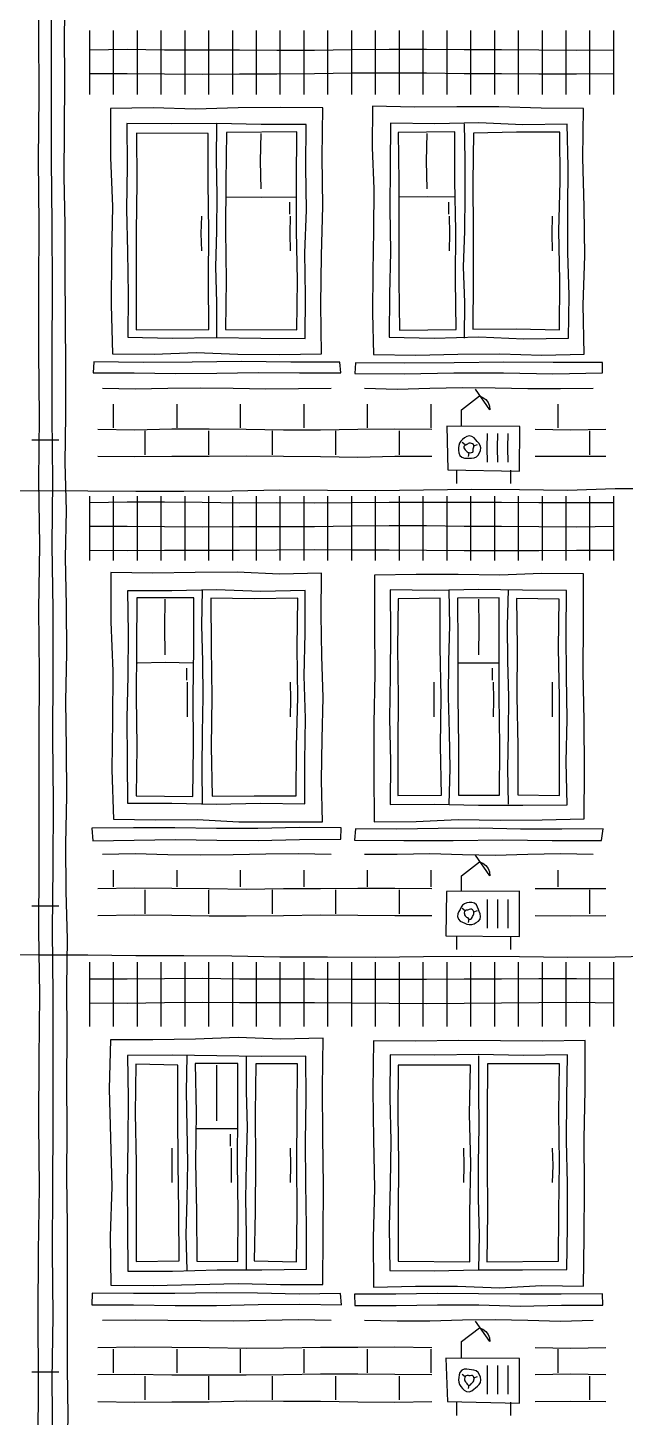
# Model space of a CAD drawing. Header units: millimetres. Extents: x 0 to 345, y 0 to 655.
# Drawn here: x 240.6 to 278.2, y 413.9 to 501.4 of the extents above; entities that cross this region are included whole.
import ezdxf

# ---------------------------------------------------------------- set-up
doc = ezdxf.new("R2010")
doc.units = ezdxf.units.MM
for name, color, linetype, true_color in [('01_KARKAS', 1, 'Continuous', 0xd62728), ('02_PROYOMY', 5, 'Continuous', 0x1f5fd6), ('04_KLADKA', 32, 'Continuous', 0x8c5a2b), ('05_KONDICIONERY', 6, 'Continuous', 0xc512c5), ('06_VODOSTOK', 4, 'Continuous', 0x0f9aa0)]:
    doc.layers.add(name, color=color, linetype=linetype, true_color=true_color)

msp = doc.modelspace()

# ---------------------------------------------------------------- linework, layer by layer
at = {"layer": '01_KARKAS'}
for points in [[(243.081, 411), (243.133, 414), (243.107, 417), (243.103, 420), (243.095, 423), (243.092, 426), (243.065, 429), (243.078, 432), (243.06, 435), (243.068, 438), (243.062, 441), (243.105, 444), (243.008, 447), (243.003, 450), (243.056, 453), (243.029, 456), (243.003, 459), (243.053, 462), (243.032, 465), (242.977, 468), (243.037, 471), (242.962, 474), (242.99, 477), (242.998, 480), (242.965, 483), (242.942, 486), (242.948, 489), (242.898, 492), (242.919, 495), (242.931, 498), (242.902, 501), (242.964, 504)], [(238.346, 472.223), (241.365, 472.256), (244.385, 472.235), (247.404, 472.197), (250.423, 472.198), (253.442, 472.23), (256.462, 472.296), (259.481, 472.279), (262.5, 472.245), (265.519, 472.286), (268.538, 472.335), (271.558, 472.303), (274.577, 472.277), (277.596, 472.369), (280.615, 472.372)], [(238.346, 443.032), (241.365, 443.02), (244.385, 443.022), (247.404, 442.978), (250.423, 442.977), (253.442, 442.951), (256.462, 442.897), (259.481, 442.899), (262.5, 442.881), (265.519, 442.91), (268.538, 442.94), (271.558, 442.919), (274.577, 442.874), (277.596, 442.888), (280.615, 442.957)]]:
    msp.add_lwpolyline(points, dxfattribs=at)
at = {"layer": '02_PROYOMY'}
for points in [[(245.812, 496.295), (245.804, 493.208), (245.93, 490.122), (245.863, 487.034), (245.839, 483.947), (245.928, 480.86)], [(259.186, 496.331), (256.511, 496.362), (253.836, 496.339), (251.162, 496.263), (248.487, 496.333), (245.812, 496.295)], [(259.091, 480.853), (259.042, 483.949), (259.092, 487.044), (259.178, 490.139), (259.139, 493.235), (259.186, 496.331)], [(262.296, 496.435), (262.291, 493.832), (262.384, 491.23), (262.375, 488.627), (262.328, 486.024), (262.3, 483.421), (262.377, 480.818)], [(275.587, 496.292), (272.929, 496.31), (270.271, 496.405), (267.613, 496.392), (264.954, 496.374), (262.296, 496.435)], [(275.624, 480.838), (275.568, 483.929), (275.673, 487.02), (275.629, 490.111), (275.557, 493.201), (275.587, 496.292)], [(246.829, 495.353), (246.857, 492.661), (246.808, 489.969), (246.875, 487.278), (246.917, 484.587), (246.906, 481.895)], [(258.126, 495.298), (255.302, 495.288), (252.478, 495.353), (249.653, 495.323), (246.829, 495.353)], [(252.5, 481.833), (252.506, 484.083), (252.445, 486.333), (252.51, 488.583), (252.523, 490.833), (252.486, 493.083), (252.5, 495.333)], [(258.064, 481.819), (258.076, 484.515), (258.052, 487.211), (258.145, 489.906), (258.1, 492.602), (258.126, 495.298)], [(263.443, 495.365), (263.425, 492.671), (263.389, 489.977), (263.43, 487.283), (263.383, 484.589), (263.363, 481.895)], [(274.561, 495.315), (271.781, 495.278), (269.002, 495.387), (266.223, 495.326), (263.443, 495.365)], [(268.104, 481.833), (268.126, 484.083), (268.046, 486.333), (268.11, 488.583), (268.138, 490.833), (268.143, 493.083), (268.104, 495.333)], [(274.657, 481.834), (274.684, 484.531), (274.61, 487.226), (274.602, 489.923), (274.624, 492.619), (274.561, 495.315)], [(247.442, 494.735), (247.456, 491.644), (247.413, 488.553), (247.418, 485.462), (247.413, 482.371)], [(251.962, 494.731), (247.442, 494.735)], [(251.996, 482.383), (251.975, 485.47), (251.991, 488.557), (251.955, 491.644), (251.962, 494.731)], [(253.104, 494.785), (253.074, 491.687), (253.047, 488.589), (253.083, 485.491), (253.048, 482.393)], [(257.534, 494.825), (253.104, 494.785)], [(255.3, 491.243), (255.25, 492.988), (255.3, 494.733)], [(257.544, 482.356), (257.576, 485.473), (257.509, 488.59), (257.526, 491.707), (257.534, 494.825)], [(267.495, 494.834), (263.916, 494.795)], [(263.916, 494.795), (263.969, 491.68), (263.953, 488.565), (263.955, 485.449), (264.007, 482.334)], [(265.752, 491.243), (265.706, 492.988), (265.752, 494.733)], [(267.575, 482.392), (267.529, 485.502), (267.559, 488.613), (267.497, 491.723), (267.495, 494.834)], [(268.655, 494.753), (268.633, 491.667), (268.651, 488.581), (268.639, 485.496), (268.617, 482.41)], [(274.098, 494.813), (271.376, 494.8), (268.655, 494.753)], [(274.073, 482.366), (274.1, 485.477), (274.048, 488.589), (274.114, 491.701), (274.098, 494.813)], [(253.1, 490.743), (255.3, 490.713), (257.5, 490.743)], [(264, 490.743), (265.752, 490.764), (267.504, 490.743)], [(257.1, 489.643), (257.1, 490.393)], [(267.104, 489.643), (267.104, 490.393)], [(251.55, 487.343), (251.514, 488.428), (251.55, 489.513)], [(257.15, 487.343), (257.127, 488.428), (257.15, 489.513)], [(267.154, 487.343), (267.18, 488.428), (267.154, 489.513)], [(273.65, 487.343), (273.624, 488.428), (273.65, 489.513)], [(247.413, 482.371), (251.996, 482.383)], [(253.048, 482.393), (257.544, 482.356)], [(264.007, 482.334), (267.575, 482.392)], [(268.617, 482.41), (271.345, 482.418), (274.073, 482.366)], [(246.906, 481.895), (249.695, 481.834), (252.485, 481.883), (255.274, 481.842), (258.064, 481.819)], [(263.363, 481.895), (266.186, 481.837), (269.01, 481.915), (271.833, 481.805), (274.657, 481.834)], [(244.756, 480.346), (244.705, 479.652)], [(260.253, 480.334), (257.153, 480.327), (254.054, 480.366), (250.955, 480.325), (247.855, 480.309), (244.756, 480.346)], [(245.928, 480.86), (248.56, 480.827), (251.193, 480.937), (253.826, 480.84), (256.458, 480.815), (259.091, 480.853)], [(260.318, 479.647), (260.253, 480.334)], [(261.233, 480.281), (261.199, 479.619)], [(276.789, 480.311), (273.678, 480.297), (270.567, 480.322), (267.455, 480.283), (264.344, 480.265), (261.233, 480.281)], [(262.377, 480.818), (265.026, 480.762), (267.676, 480.841), (270.325, 480.853), (272.975, 480.767), (275.624, 480.838)], [(276.787, 479.646), (276.789, 480.311)], [(244.705, 479.652), (247.307, 479.661), (249.909, 479.623), (252.511, 479.643), (255.114, 479.667), (257.716, 479.647), (260.318, 479.647)], [(261.199, 479.619), (264.316, 479.59), (267.434, 479.655), (270.551, 479.656), (273.669, 479.602), (276.787, 479.646)], [(245.3, 478.683), (247.357, 478.659), (249.414, 478.694), (251.471, 478.722), (253.529, 478.684), (255.586, 478.643), (257.643, 478.662), (259.7, 478.683)], [(261.8, 478.683), (263.857, 478.638), (265.914, 478.689), (267.971, 478.724), (270.029, 478.721), (272.086, 478.662), (274.143, 478.667), (276.2, 478.683)], [(259.1, 467.039), (256.445, 466.99), (253.791, 467.109), (251.136, 467.093), (248.48, 467.042), (245.826, 467.095)], [(245.826, 467.095), (245.828, 463.987), (245.956, 460.88), (245.937, 457.772), (245.9, 454.663), (245.999, 451.556)], [(259.166, 451.392), (259.101, 454), (259.138, 456.607), (259.206, 459.216), (259.125, 461.823), (259.068, 464.431), (259.1, 467.039)], [(262.432, 466.91), (262.44, 463.806), (262.447, 460.703), (262.387, 457.6), (262.389, 454.497), (262.413, 451.393)], [(275.585, 467.01), (272.954, 467.029), (270.324, 466.914), (267.693, 466.955), (265.062, 466.965), (262.432, 466.91)], [(275.629, 451.572), (275.656, 454.66), (275.634, 457.747), (275.567, 460.835), (275.601, 463.922), (275.585, 467.01)], [(246.877, 465.935), (246.913, 463.26), (246.907, 460.584), (246.828, 457.909), (246.865, 455.234), (246.882, 452.558)], [(258.066, 465.944), (255.269, 465.895), (252.471, 465.988), (249.674, 465.925), (246.877, 465.935)], [(247.462, 465.491), (247.444, 462.375), (247.425, 459.259), (247.471, 456.142), (247.421, 453.026)], [(251.057, 465.498), (247.462, 465.491)], [(249.252, 461.91), (249.225, 463.655), (249.252, 465.4)], [(251.002, 452.994), (251.034, 456.12), (251.005, 459.246), (251.049, 462.372), (251.057, 465.498)], [(251.604, 452.5), (251.58, 454.75), (251.61, 457), (251.64, 459.25), (251.625, 461.5), (251.551, 463.75), (251.604, 466)], [(257.61, 465.462), (254.863, 465.427), (252.116, 465.472)], [(252.116, 465.472), (252.141, 462.355), (252.194, 459.239), (252.156, 456.122), (252.205, 453.005)], [(257.505, 453.02), (257.515, 456.13), (257.597, 459.24), (257.555, 462.352), (257.61, 465.462)], [(258.036, 452.533), (258.038, 455.215), (258.076, 457.897), (258.002, 460.58), (258.064, 463.261), (258.066, 465.944)], [(263.422, 466.001), (263.444, 463.297), (263.416, 460.592), (263.373, 457.888), (263.434, 455.183), (263.424, 452.479)], [(274.525, 465.948), (271.749, 465.974), (268.974, 466.01), (266.198, 465.959), (263.422, 466.001)], [(263.912, 465.433), (263.877, 462.338), (263.927, 459.243), (263.892, 456.148), (263.898, 453.054)], [(266.564, 465.462), (263.912, 465.433)], [(266.643, 453.066), (266.586, 456.165), (266.621, 459.264), (266.575, 462.363), (266.564, 465.462)], [(267.133, 452.5), (267.191, 454.75), (267.153, 457), (267.093, 459.25), (267.119, 461.5), (267.179, 463.75), (267.133, 466)], [(270.276, 465.5), (267.655, 465.463)], [(267.655, 465.463), (267.672, 462.365), (267.678, 459.268), (267.722, 456.17), (267.715, 453.072)], [(269, 461.91), (269.02, 463.655), (269, 465.4)], [(270.307, 453.076), (270.315, 456.182), (270.273, 459.288), (270.273, 462.394), (270.276, 465.5)], [(270.867, 452.5), (270.831, 454.75), (270.867, 457), (270.889, 459.25), (270.836, 461.5), (270.81, 463.75), (270.867, 466)], [(274.054, 465.418), (271.369, 465.448)], [(271.369, 465.448), (271.411, 462.36), (271.4, 459.272), (271.455, 456.185), (271.464, 453.097)], [(274.088, 453.04), (274.082, 456.135), (274.076, 459.229), (274.026, 462.324), (274.054, 465.418)], [(274.556, 452.462), (274.507, 455.159), (274.567, 457.857), (274.531, 460.554), (274.499, 463.251), (274.525, 465.948)], [(247.5, 461.41), (249.252, 461.448), (251.004, 461.41)], [(250.604, 460.31), (250.604, 461.06)], [(267.733, 461.41), (270.267, 461.41)], [(269.867, 460.31), (269.867, 461.06)], [(250.654, 458.01), (250.654, 459.095), (250.654, 460.18)], [(257.15, 458.01), (257.172, 459.095), (257.15, 460.18)], [(266.183, 458.01), (266.184, 459.095), (266.183, 460.18)], [(269.917, 458.01), (269.948, 459.095), (269.917, 460.18)], [(273.65, 458.01), (273.643, 459.095), (273.65, 460.18)], [(271.464, 453.097), (274.088, 453.04)], [(246.882, 452.558), (249.671, 452.559), (252.459, 452.493), (255.248, 452.568), (258.036, 452.533)], [(247.421, 453.026), (251.002, 452.994)], [(252.205, 453.005), (254.855, 453.032), (257.505, 453.02)], [(263.424, 452.479), (266.207, 452.513), (268.99, 452.447), (271.773, 452.444), (274.556, 452.462)], [(263.898, 453.054), (266.643, 453.066)], [(267.715, 453.072), (270.307, 453.076)], [(245.999, 451.556), (248.632, 451.512), (251.266, 451.54), (253.898, 451.393), (256.532, 451.397), (259.166, 451.392)], [(262.413, 451.393), (265.057, 451.402), (267.699, 451.53), (270.343, 451.493), (272.986, 451.509), (275.629, 451.572)], [(260.323, 451.006), (257.708, 451.036), (255.093, 450.97), (252.478, 450.977), (249.863, 451.015), (247.248, 451.017), (244.633, 450.992)], [(244.633, 450.992), (244.696, 450.195)], [(260.318, 450.297), (260.323, 451.006)], [(261.228, 450.95), (261.168, 450.242)], [(276.835, 450.953), (274.234, 450.92), (271.633, 450.931), (269.032, 450.987), (266.431, 450.975), (263.829, 450.927), (261.228, 450.95)], [(276.734, 450.212), (276.835, 450.953)], [(244.696, 450.195), (247.3, 450.234), (249.903, 450.281), (252.507, 450.232), (255.111, 450.216), (257.714, 450.277), (260.318, 450.297)], [(261.168, 450.242), (264.281, 450.219), (267.394, 450.213), (270.508, 450.254), (273.621, 450.206), (276.734, 450.212)], [(245.3, 449.35), (247.357, 449.392), (249.414, 449.341), (251.471, 449.315), (253.529, 449.34), (255.586, 449.377), (257.643, 449.387), (259.7, 449.35)], [(261.8, 449.35), (263.857, 449.362), (265.914, 449.399), (267.971, 449.334), (270.029, 449.298), (272.086, 449.364), (274.143, 449.389), (276.2, 449.35)], [(245.8, 437.676), (245.73, 434.586), (245.8, 431.496), (245.893, 428.407), (245.796, 425.317), (245.834, 422.227)], [(259.196, 437.766), (256.517, 437.719), (253.837, 437.808), (251.158, 437.701), (248.479, 437.666), (245.8, 437.676)], [(259.172, 422.275), (259.194, 425.373), (259.224, 428.471), (259.172, 431.57), (259.16, 434.668), (259.196, 437.766)], [(262.368, 437.598), (262.32, 434.499), (262.366, 431.4), (262.427, 428.301), (262.349, 425.202), (262.366, 422.103)], [(275.703, 437.615), (273.036, 437.573), (270.369, 437.606), (267.702, 437.635), (265.035, 437.58), (262.368, 437.598)], [(275.592, 422.164), (275.637, 425.254), (275.65, 428.344), (275.628, 431.434), (275.692, 434.524), (275.703, 437.615)], [(246.885, 436.679), (246.914, 433.964), (246.89, 431.249), (246.847, 428.534), (246.882, 425.819), (246.891, 423.104)], [(258.103, 436.645), (255.298, 436.622), (252.494, 436.653), (249.69, 436.709), (246.885, 436.679)], [(250.633, 423.167), (250.582, 425.417), (250.637, 427.667), (250.671, 429.917), (250.626, 432.167), (250.593, 434.417), (250.633, 436.667)], [(254.367, 423.167), (254.369, 425.417), (254.339, 427.667), (254.375, 429.917), (254.433, 432.167), (254.375, 434.417), (254.367, 436.667)], [(258.141, 423.229), (258.156, 425.912), (258.098, 428.595), (258.082, 431.278), (258.122, 433.962), (258.103, 436.645)], [(263.415, 436.723), (263.399, 434.01), (263.466, 431.296), (263.41, 428.583), (263.348, 425.869), (263.396, 423.156)], [(274.579, 436.726), (271.788, 436.684), (268.997, 436.754), (266.206, 436.706), (263.415, 436.723)], [(269, 423.167), (269.039, 425.417), (268.975, 427.667), (268.976, 429.917), (269.022, 432.167), (269, 434.417), (269, 436.667)], [(274.538, 423.206), (274.58, 425.91), (274.595, 428.614), (274.532, 431.318), (274.552, 434.022), (274.579, 436.726)], [(247.402, 436.136), (247.366, 433.03), (247.428, 429.925), (247.419, 426.819), (247.416, 423.713)], [(250.05, 436.074), (247.402, 436.136)], [(250.122, 423.751), (250.116, 426.832), (250.062, 429.912), (250.042, 432.993), (250.05, 436.074)], [(253.831, 436.177), (251.147, 436.174)], [(251.147, 436.174), (251.193, 433.066), (251.167, 429.957), (251.214, 426.849), (251.235, 423.741)], [(252.5, 432.577), (252.506, 434.322), (252.5, 436.067)], [(253.818, 423.71), (253.848, 426.827), (253.803, 429.944), (253.834, 433.06), (253.831, 436.177)], [(254.963, 436.149), (254.92, 433.051), (254.943, 429.952), (254.907, 426.853), (254.86, 423.755)], [(257.582, 436.157), (254.963, 436.149)], [(257.511, 423.698), (257.56, 426.813), (257.532, 429.928), (257.57, 433.042), (257.582, 436.157)], [(263.924, 436.071), (263.907, 432.987), (263.95, 429.903), (263.912, 426.819), (263.919, 423.734)], [(268.471, 436.074), (263.924, 436.071)], [(268.442, 423.689), (268.433, 426.785), (268.488, 429.881), (268.419, 432.978), (268.471, 436.074)], [(269.537, 436.151), (269.521, 433.037), (269.517, 429.923), (269.542, 426.809), (269.503, 423.695)], [(274.083, 436.149), (269.537, 436.151)], [(274.026, 423.744), (274.036, 426.845), (274.083, 429.946), (274.046, 433.048), (274.083, 436.149)], [(251.233, 432.077), (253.767, 432.077)], [(253.367, 430.977), (253.367, 431.727)], [(249.683, 428.677), (249.685, 429.762), (249.683, 430.847)], [(253.417, 428.677), (253.422, 429.762), (253.417, 430.847)], [(257.15, 428.677), (257.167, 429.762), (257.15, 430.847)], [(268.05, 428.677), (268.088, 429.762), (268.05, 430.847)], [(273.65, 428.677), (273.677, 429.762), (273.65, 430.847)], [(247.416, 423.713), (250.122, 423.751)], [(251.235, 423.741), (253.818, 423.71)], [(254.86, 423.755), (257.511, 423.698)], [(263.919, 423.734), (268.442, 423.689)], [(269.503, 423.695), (274.026, 423.744)], [(246.891, 423.104), (249.703, 423.11), (252.515, 423.192), (255.328, 423.186), (258.141, 423.229)], [(263.396, 423.156), (266.182, 423.119), (268.967, 423.185), (271.753, 423.198), (274.538, 423.206)], [(244.653, 421.722), (244.633, 420.985)], [(260.282, 421.704), (257.678, 421.66), (255.073, 421.713), (252.468, 421.75), (249.863, 421.702), (247.258, 421.689), (244.653, 421.722)], [(245.834, 422.227), (248.501, 422.194), (251.169, 422.274), (253.837, 422.327), (256.505, 422.258), (259.172, 422.275)], [(260.343, 420.975), (260.282, 421.704)], [(276.788, 421.675), (274.185, 421.65), (271.581, 421.647), (268.978, 421.678), (266.375, 421.698), (263.772, 421.651), (261.169, 421.661)], [(261.169, 421.661), (261.183, 420.943)], [(262.366, 422.103), (265.011, 422.157), (267.656, 422.152), (270.302, 422.065), (272.947, 422.192), (275.592, 422.164)], [(276.815, 420.964), (276.788, 421.675)], [(244.633, 420.985), (247.251, 420.995), (249.87, 420.947), (252.488, 420.952), (255.106, 421.009), (257.725, 421.018), (260.343, 420.975)], [(261.183, 420.943), (263.788, 420.936), (266.393, 420.983), (268.999, 420.975), (271.604, 420.91), (274.209, 420.957), (276.815, 420.964)], [(245.3, 420.017), (247.357, 420.051), (249.414, 420.018), (251.471, 420.002), (253.529, 419.972), (255.586, 420.014), (257.643, 420.056), (259.7, 420.017)], [(261.8, 420.017), (263.857, 419.987), (265.914, 419.984), (267.971, 420.039), (270.029, 420.061), (272.086, 420.027), (274.143, 419.964), (276.2, 420.017)]]:
    msp.add_lwpolyline(points, dxfattribs=at)
at = {"layer": '04_KLADKA'}
for points in [[(244.5, 497.183), (244.5, 501.217)], [(246, 497.183), (246, 501.217)], [(247.5, 497.183), (247.5, 501.217)], [(249, 497.183), (249, 501.217)], [(250.5, 497.183), (250.5, 501.217)], [(252, 497.183), (252, 501.217)], [(253.5, 497.183), (253.5, 501.217)], [(255, 497.183), (255, 501.217)], [(256.5, 497.183), (256.5, 501.217)], [(258, 497.183), (258, 501.217)], [(259.5, 497.183), (259.5, 501.217)], [(261, 497.183), (261, 501.217)], [(262.5, 497.183), (262.5, 501.217)], [(264, 497.183), (264, 501.217)], [(265.5, 497.183), (265.5, 501.217)], [(267, 497.183), (267, 501.217)], [(268.5, 497.183), (268.5, 501.217)], [(270, 497.183), (270, 501.217)], [(271.5, 497.183), (271.5, 501.217)], [(273, 497.183), (273, 501.217)], [(274.5, 497.183), (274.5, 501.217)], [(276, 497.183), (276, 501.217)], [(277.5, 497.183), (277.5, 501.217)], [(244.5, 500), (246.857, 500.028), (249.214, 499.996), (251.571, 499.983), (253.929, 499.986), (256.286, 499.959), (258.643, 499.978), (261, 500.001), (263.357, 500.022), (265.714, 500.042), (268.071, 500.012), (270.429, 500.02), (272.786, 499.999), (275.143, 499.96), (277.5, 500)], [(244.5, 498.5), (246.857, 498.49), (249.214, 498.483), (251.571, 498.462), (253.929, 498.476), (256.286, 498.471), (258.643, 498.5), (261, 498.536), (263.357, 498.535), (265.714, 498.539), (268.071, 498.501), (270.429, 498.491), (272.786, 498.482), (275.143, 498.474), (277.5, 498.5)], [(246, 476.2), (246, 477.683)], [(250, 476.2), (250, 477.683)], [(254, 476.2), (254, 477.683)], [(258, 476.2), (258, 477.683)], [(262, 476.2), (262, 477.683)], [(266, 476.2), (266, 477.683)], [(274, 476.2), (274, 477.683)], [(245, 476.1), (247.339, 476.075), (249.678, 476.123), (252.017, 476.131), (254.356, 476.113), (256.694, 476.073), (259.033, 476.061), (261.372, 476.1), (263.711, 476.129), (266.05, 476.1)], [(248, 474.5), (248, 476)], [(252, 474.5), (252, 476)], [(256, 474.5), (256, 476)], [(260, 474.5), (260, 476)], [(264, 474.5), (264, 476)], [(272.55, 476.1), (274.775, 476.075), (277, 476.1)], [(276, 474.5), (276, 476)], [(245, 474.4), (247.339, 474.387), (249.678, 474.406), (252.017, 474.414), (254.356, 474.427), (256.694, 474.408), (259.033, 474.389), (261.372, 474.357), (263.711, 474.402), (266.05, 474.4)], [(272.55, 474.4), (274.775, 474.412), (277, 474.4)], [(244.5, 467.85), (244.5, 471.883)], [(244.5, 471.5), (246.857, 471.527), (249.214, 471.527), (251.571, 471.512), (253.929, 471.48), (256.286, 471.485), (258.643, 471.471), (261, 471.487), (263.357, 471.505), (265.714, 471.508), (268.071, 471.525), (270.429, 471.516), (272.786, 471.502), (275.143, 471.485), (277.5, 471.5)], [(246, 467.85), (246, 471.883)], [(247.5, 467.85), (247.5, 471.883)], [(249, 467.85), (249, 471.883)], [(250.5, 467.85), (250.5, 471.883)], [(252, 467.85), (252, 471.883)], [(253.5, 467.85), (253.5, 471.883)], [(255, 467.85), (255, 471.883)], [(256.5, 467.85), (256.5, 471.883)], [(258, 467.85), (258, 471.883)], [(259.5, 467.85), (259.5, 471.883)], [(261, 467.85), (261, 471.883)], [(262.5, 467.85), (262.5, 471.883)], [(264, 467.85), (264, 471.883)], [(265.5, 467.85), (265.5, 471.883)], [(267, 467.85), (267, 471.883)], [(268.5, 467.85), (268.5, 471.883)], [(270, 467.85), (270, 471.883)], [(271.5, 467.85), (271.5, 471.883)], [(273, 467.85), (273, 471.883)], [(274.5, 467.85), (274.5, 471.883)], [(276, 467.85), (276, 471.883)], [(277.5, 467.85), (277.5, 471.883)], [(244.5, 470), (246.857, 470.013), (249.214, 469.973), (251.571, 469.963), (253.929, 469.979), (256.286, 469.981), (258.643, 469.991), (261, 470.028), (263.357, 470.04), (265.714, 470.039), (268.071, 470.011), (270.429, 469.996), (272.786, 469.978), (275.143, 469.957), (277.5, 470)], [(244.5, 468.5), (246.857, 468.481), (249.214, 468.487), (251.571, 468.494), (253.929, 468.498), (256.286, 468.513), (258.643, 468.544), (261, 468.52), (263.357, 468.506), (265.714, 468.483), (268.071, 468.472), (270.429, 468.479), (272.786, 468.468), (275.143, 468.497), (277.5, 468.5)], [(246, 447.3), (246, 448.35)], [(250, 447.3), (250, 448.35)], [(254, 447.3), (254, 448.35)], [(258, 447.3), (258, 448.35)], [(262, 447.3), (262, 448.35)], [(266, 447.3), (266, 448.35)], [(274, 447.3), (274, 448.35)], [(245, 447.2), (247.339, 447.237), (249.678, 447.223), (252.017, 447.186), (254.356, 447.162), (256.694, 447.195), (259.033, 447.198), (261.372, 447.216), (263.711, 447.21), (266.05, 447.2)], [(248, 445.6), (248, 447.1)], [(252, 445.6), (252, 447.1)], [(256, 445.6), (256, 447.1)], [(260, 445.6), (260, 447.1)], [(264, 445.6), (264, 447.1)], [(272.55, 447.2), (274.775, 447.184), (277, 447.2)], [(276, 445.6), (276, 447.1)], [(245, 445.5), (247.339, 445.534), (249.678, 445.509), (252.017, 445.473), (254.356, 445.471), (256.694, 445.504), (259.033, 445.526), (261.372, 445.513), (263.711, 445.494), (266.05, 445.5)], [(272.55, 445.5), (274.775, 445.472), (277, 445.5)], [(244.5, 438.517), (244.5, 442.55)], [(246, 438.517), (246, 442.55)], [(247.5, 438.517), (247.5, 442.55)], [(249, 438.517), (249, 442.55)], [(250.5, 438.517), (250.5, 442.55)], [(252, 438.517), (252, 442.55)], [(253.5, 438.517), (253.5, 442.55)], [(255, 438.517), (255, 442.55)], [(256.5, 438.517), (256.5, 442.55)], [(258, 438.517), (258, 442.55)], [(259.5, 438.517), (259.5, 442.55)], [(261, 438.517), (261, 442.55)], [(262.5, 438.517), (262.5, 442.55)], [(264, 438.517), (264, 442.55)], [(265.5, 438.517), (265.5, 442.55)], [(267, 438.517), (267, 442.55)], [(268.5, 438.517), (268.5, 442.55)], [(270, 438.517), (270, 442.55)], [(271.5, 438.517), (271.5, 442.55)], [(273, 438.517), (273, 442.55)], [(274.5, 438.517), (274.5, 442.55)], [(276, 438.517), (276, 442.55)], [(277.5, 438.517), (277.5, 442.55)], [(244.5, 441.5), (246.857, 441.503), (249.214, 441.525), (251.571, 441.54), (253.929, 441.514), (256.286, 441.509), (258.643, 441.507), (261, 441.487), (263.357, 441.479), (265.714, 441.484), (268.071, 441.504), (270.429, 441.5), (272.786, 441.528), (275.143, 441.532), (277.5, 441.5)], [(244.5, 440), (246.857, 439.98), (249.214, 440.009), (251.571, 440.03), (253.929, 440.014), (256.286, 440.009), (258.643, 440.014), (261, 439.991), (263.357, 439.98), (265.714, 439.963), (268.071, 439.986), (270.429, 440.005), (272.786, 440.012), (275.143, 440.03), (277.5, 440)], [(245, 418.3), (247.339, 418.336), (249.678, 418.323), (252.017, 418.304), (254.356, 418.262), (256.694, 418.276), (259.033, 418.312), (261.372, 418.312), (263.711, 418.332), (266.05, 418.3)], [(246, 416.7), (246, 418.2)], [(250, 416.7), (250, 418.2)], [(254, 416.7), (254, 418.2)], [(258, 416.7), (258, 418.2)], [(262, 416.7), (262, 418.2)], [(266, 416.7), (266, 418.2)], [(272.55, 418.3), (274.775, 418.259), (277, 418.3)], [(274, 416.7), (274, 418.2)], [(245, 416.6), (247.339, 416.621), (249.678, 416.58), (252.017, 416.572), (254.356, 416.588), (256.694, 416.59), (259.033, 416.635), (261.372, 416.642), (263.711, 416.611), (266.05, 416.6)], [(248, 415), (248, 416.5)], [(252, 415), (252, 416.5)], [(256, 415), (256, 416.5)], [(260, 415), (260, 416.5)], [(264, 415), (264, 416.5)], [(272.55, 416.6), (274.775, 416.638), (277, 416.6)], [(276, 415), (276, 416.5)], [(245, 414.9), (247.339, 414.862), (249.678, 414.884), (252.017, 414.879), (254.356, 414.941), (256.694, 414.929), (259.033, 414.918), (261.372, 414.88), (263.711, 414.861), (266.05, 414.9)], [(272.55, 414.9), (274.775, 414.917), (277, 414.9)]]:
    msp.add_lwpolyline(points, dxfattribs=at)
at = {"layer": '05_KONDICIONERY'}
for points in [[(269.7, 477.333), (268.8, 478.633)], [(267.9, 477.333), (269.033, 478.203)], [(269.033, 478.203), (269.25, 478.113)], [(269.25, 478.113), (269.436, 477.97)], [(269.436, 477.97), (269.579, 477.783)], [(269.579, 477.783), (269.669, 477.566)], [(267.9, 476.333), (267.9, 477.333)], [(269.669, 477.566), (269.7, 477.333)], [(271.59, 476.271), (266.984, 476.308)], [(266.984, 476.308), (267.04, 473.554)], [(269.55, 474.033), (269.525, 474.933), (269.55, 475.833)], [(270.2, 474.033), (270.18, 474.933), (270.2, 475.833)], [(270.85, 474.033), (270.836, 474.933), (270.85, 475.833)], [(271.566, 473.46), (271.59, 476.271)], [(268.145, 475.126), (267.961, 475.265)], [(268.695, 475.058), (268.907, 475.148)], [(268.361, 474.616), (268.332, 474.388)], [(267.04, 473.554), (271.566, 473.46)], [(267.6, 473.533), (267.6, 472.683)], [(271, 473.533), (271, 472.683)], [(267.9, 448), (269.033, 448.869)], [(269.7, 448), (268.8, 449.3)], [(269.033, 448.869), (269.25, 448.779)], [(269.25, 448.779), (269.436, 448.636)], [(267.9, 447), (267.9, 448)], [(269.436, 448.636), (269.579, 448.45)], [(269.579, 448.45), (269.669, 448.233)], [(269.669, 448.233), (269.7, 448)], [(266.967, 447), (266.929, 444.206)], [(271.564, 447.032), (266.967, 447)], [(271.565, 444.177), (271.564, 447.032)], [(269.55, 444.7), (269.55, 446.5)], [(270.2, 444.7), (270.2, 446.5)], [(270.85, 444.7), (270.85, 446.5)], [(268.145, 445.793), (267.961, 445.932)], [(268.361, 445.282), (268.332, 445.054)], [(268.695, 445.725), (268.907, 445.814)], [(266.929, 444.206), (271.565, 444.177)], [(267.6, 444.2), (267.6, 443.35)], [(271, 444.2), (271, 443.35)], [(269.7, 418.667), (268.8, 419.967)], [(267.9, 418.667), (269.033, 419.536)], [(269.033, 419.536), (269.25, 419.446)], [(269.25, 419.446), (269.436, 419.303)], [(269.436, 419.303), (269.579, 419.117)], [(269.579, 419.117), (269.669, 418.9)], [(267.9, 417.667), (267.9, 418.667)], [(269.669, 418.9), (269.7, 418.667)], [(271.572, 417.604), (266.931, 417.635)], [(266.931, 417.635), (267.026, 414.904)], [(271.566, 414.803), (271.572, 417.604)], [(268.145, 416.46), (267.961, 416.598)], [(268.695, 416.391), (268.907, 416.481)], [(269.55, 415.367), (269.55, 417.167)], [(270.2, 415.367), (270.2, 417.167)], [(270.85, 415.367), (270.85, 417.167)], [(268.361, 415.949), (268.332, 415.721)], [(267.026, 414.904), (271.566, 414.803)], [(267.6, 414.867), (267.6, 414.017)], [(271, 414.867), (271, 414.017)]]:
    msp.add_lwpolyline(points, dxfattribs=at)
for points in [[(269.128, 474.933), (269.091, 475.091), (269.004, 475.224), (268.9, 475.332), (268.803, 475.438), (268.7, 475.556), (268.565, 475.656), (268.4, 475.694), (268.235, 475.655), (268.095, 475.568), (267.976, 475.465), (267.871, 475.355), (267.789, 475.227), (267.744, 475.083), (267.728, 474.933), (267.726, 474.78), (267.742, 474.617), (267.805, 474.459), (267.93, 474.344), (268.092, 474.295), (268.254, 474.292), (268.4, 474.294), (268.547, 474.29), (268.702, 474.306), (268.849, 474.371), (268.966, 474.482), (269.051, 474.62), (269.109, 474.772), (269.128, 474.933)], [(268.655, 474.933), (268.679, 474.997), (268.688, 475.072), (268.66, 475.141), (268.602, 475.187), (268.536, 475.215), (268.468, 475.233), (268.4, 475.236), (268.336, 475.214), (268.284, 475.173), (268.238, 475.136), (268.181, 475.108), (268.112, 475.072), (268.06, 475.011), (268.055, 474.933), (268.094, 474.864), (268.148, 474.812), (268.191, 474.766), (268.228, 474.718), (268.276, 474.675), (268.335, 474.648), (268.4, 474.636), (268.47, 474.629), (268.545, 474.633), (268.613, 474.667), (268.65, 474.734), (268.652, 474.812), (268.645, 474.878), (268.655, 474.933)], [(269.086, 445.6), (269.026, 445.743), (268.974, 445.876), (268.925, 446.019), (268.847, 446.161), (268.721, 446.267), (268.564, 446.317), (268.4, 446.32), (268.242, 446.294), (268.094, 446.236), (267.97, 446.139), (267.882, 446.013), (267.818, 445.88), (267.751, 445.748), (267.686, 445.6), (267.661, 445.431), (267.712, 445.269), (267.831, 445.146), (267.975, 445.066), (268.114, 445.006), (268.252, 444.952), (268.4, 444.92), (268.553, 444.929), (268.701, 444.975), (268.843, 445.045), (268.977, 445.14), (269.079, 445.273), (269.116, 445.437), (269.086, 445.6)], [(268.695, 445.6), (268.694, 445.667), (268.676, 445.733), (268.65, 445.799), (268.608, 445.861), (268.544, 445.899), (268.468, 445.896), (268.4, 445.866), (268.345, 445.841), (268.285, 445.838), (268.211, 445.837), (268.14, 445.807), (268.097, 445.746), (268.087, 445.671), (268.095, 445.6), (268.109, 445.534), (268.136, 445.473), (268.181, 445.425), (268.234, 445.392), (268.284, 445.358), (268.334, 445.311), (268.4, 445.266), (268.478, 445.256), (268.546, 445.298), (268.585, 445.368), (268.609, 445.433), (268.637, 445.486), (268.672, 445.538), (268.695, 445.6)], [(269.13, 416.267), (269.106, 416.428), (269.05, 416.58), (268.965, 416.717), (268.843, 416.822), (268.695, 416.878), (268.544, 416.897), (268.4, 416.91), (268.249, 416.93), (268.082, 416.928), (267.924, 416.863), (267.814, 416.734), (267.76, 416.575), (267.739, 416.418), (267.73, 416.267), (267.741, 416.116), (267.789, 415.972), (267.87, 415.844), (267.97, 415.728), (268.087, 415.617), (268.232, 415.532), (268.4, 415.51), (268.56, 415.565), (268.689, 415.666), (268.797, 415.769), (268.908, 415.861), (269.021, 415.967), (269.104, 416.106), (269.13, 416.267)], [(268.694, 416.267), (268.697, 416.334), (268.693, 416.408), (268.666, 416.479), (268.607, 416.527), (268.529, 416.535), (268.458, 416.52), (268.4, 416.515), (268.34, 416.53), (268.267, 416.543), (268.194, 416.525), (268.142, 416.472), (268.114, 416.404), (268.098, 416.335), (268.094, 416.267), (268.112, 416.201), (268.152, 416.147), (268.197, 416.105), (268.233, 416.058), (268.269, 415.995), (268.324, 415.936), (268.4, 415.915), (268.473, 415.945), (268.527, 416.003), (268.568, 416.056), (268.611, 416.098), (268.654, 416.144), (268.683, 416.202), (268.694, 416.267)]]:
    msp.add_lwpolyline(points, close=True, dxfattribs=at)
at = {"layer": '06_VODOSTOK'}
for points in [[(241.249, 412.203), (241.269, 416.246), (241.256, 420.289), (241.267, 424.332), (241.334, 428.375), (241.3, 432.418), (241.321, 436.462), (241.353, 440.505), (241.295, 444.548), (241.315, 448.591), (241.311, 452.634), (241.316, 456.677), (241.344, 460.72), (241.302, 464.763), (241.349, 468.806), (241.302, 472.849), (241.33, 476.892), (241.288, 480.935), (241.3, 484.978), (241.32, 489.022), (241.275, 493.065), (241.305, 497.108), (241.284, 501.151), (241.293, 505.194)], [(242.175, 412.203), (242.131, 416.246), (242.188, 420.289), (242.148, 424.332), (242.183, 428.375), (242.188, 432.418), (242.204, 436.462), (242.205, 440.505), (242.161, 444.548), (242.199, 448.591), (242.209, 452.634), (242.171, 456.677), (242.187, 460.72), (242.199, 464.763), (242.143, 468.806), (242.185, 472.849), (242.125, 476.892), (242.131, 480.935), (242.148, 484.978), (242.14, 489.022), (242.089, 493.065), (242.092, 497.108), (242.093, 501.151), (242.091, 505.194)], [(240.85, 475.433), (242.55, 475.433)], [(240.85, 446.1), (242.55, 446.1)], [(240.85, 416.767), (242.55, 416.767)]]:
    msp.add_lwpolyline(points, dxfattribs=at)

doc.saveas('drawing.dxf')
